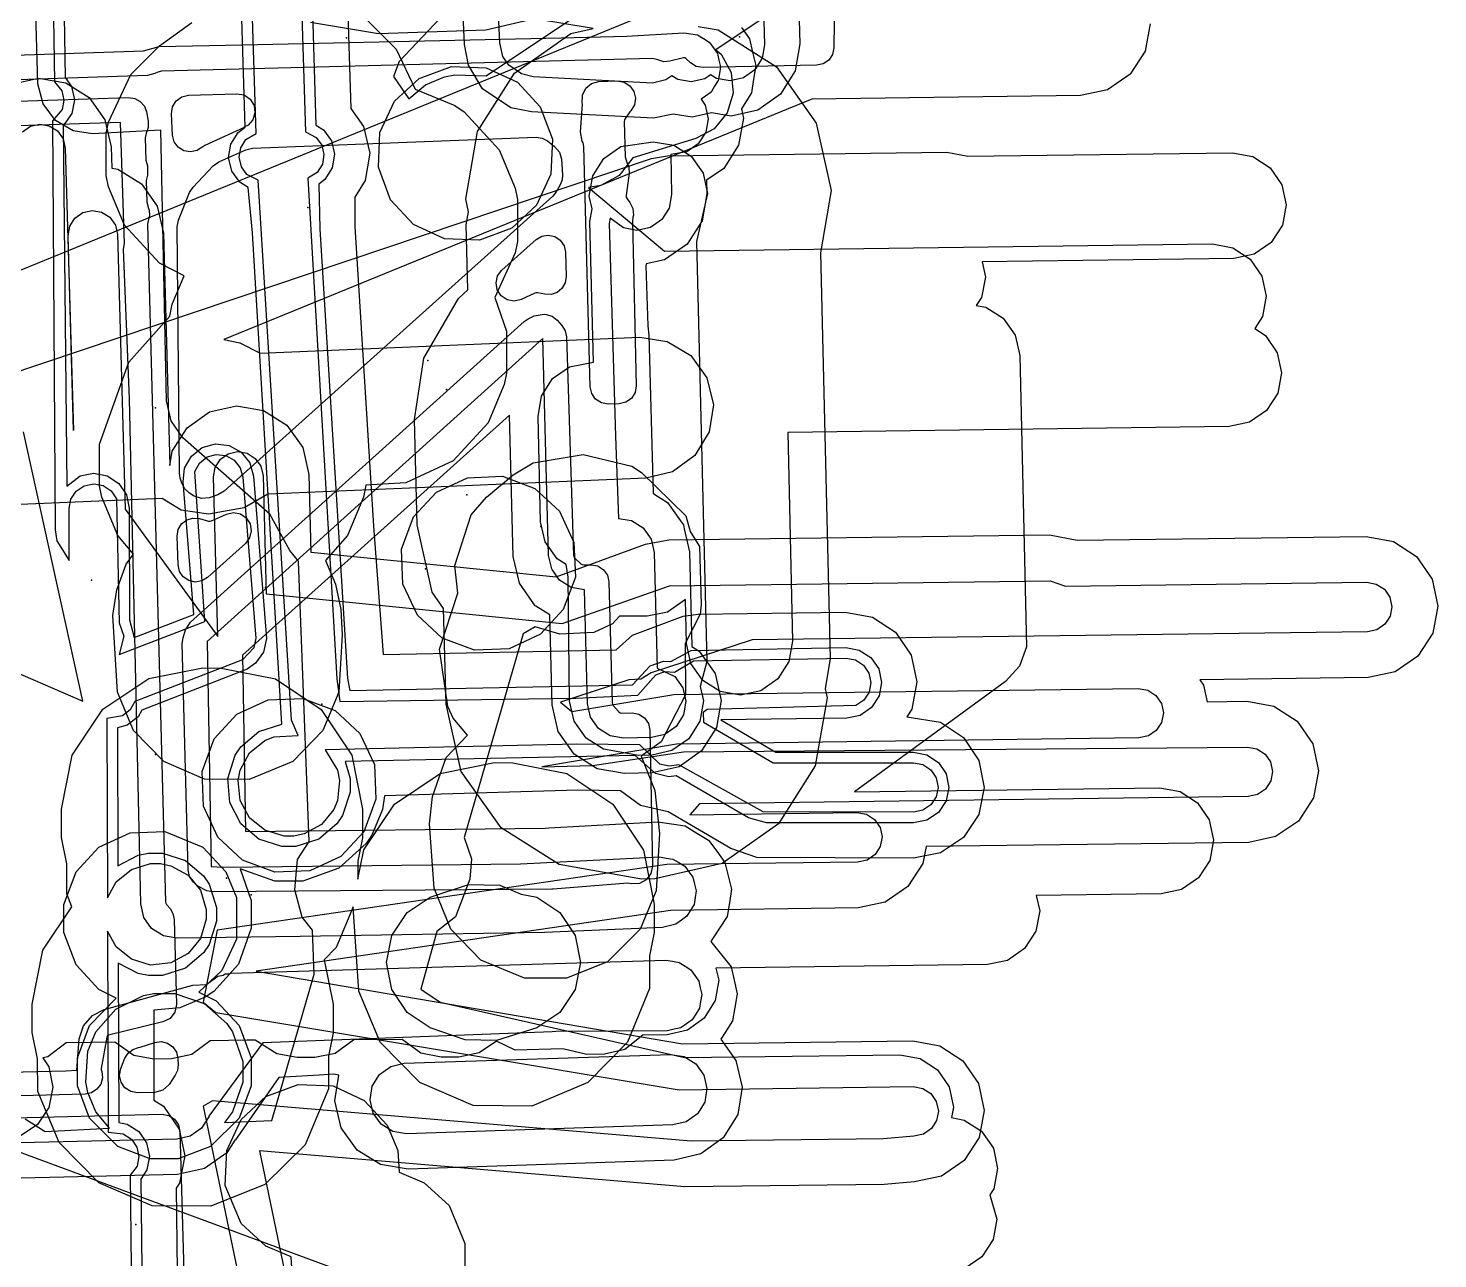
# Model space of a CAD drawing. Header units: metres. Extents: x 17722 to 17999, y 13535 to 15917.
# Drawn here: x 17832.74 to 17872.64, y 14743.12 to 14777.97 of the extents above; entities that cross this region are included whole.
import ezdxf

# ---------------------------------------------------------------- set-up
doc = ezdxf.new("R2010")
doc.units = ezdxf.units.M
for name, color, linetype in [('AI_GREENING_EXCLUSIONS', 1, 'Continuous'), ('AI_GREENING_LAWN', 82, 'Continuous'), ('AI_GREENING_REJECTED', 6, 'Continuous')]:
    doc.layers.add(name, color=color, linetype=linetype)

msp = doc.modelspace()

# ---------------------------------------------------------------- linework, layer by layer
at = {"layer": 'AI_GREENING_EXCLUSIONS'}
for points in [[(17826.314, 14812.167), (17827.659, 14769.142), (17853.756, 14779.812)], [(17849.191, 14783.334), (17843.245, 14777.033), (17843.081, 14776.607), (17843.514, 14775.972), (17843.986, 14776.366), (17844.528, 14776.593), (17844.82, 14776.652), (17845.7, 14776.624), (17852.421, 14781.114)], [(17833.382, 14783.074), (17833.488, 14776.458), (17833.689, 14776.204), (17833.747, 14775.937), (17833.698, 14775.668), (17833.428, 14775.355), (17833.501, 14763.764), (17833.554, 14763.458), (17833.904, 14762.897), (17833.897, 14764.37), (17833.949, 14764.638), (17834.1, 14764.866), (17834.327, 14765.019), (17834.594, 14765.073), (17834.862, 14765.021), (17835.09, 14764.87), (17835.243, 14764.644), (17835.311, 14761.136), (17835.445, 14760.756), (17835.315, 14760.234), (17837.743, 14761.176), (17837.455, 14765.423), (17837.588, 14765.661), (17837.802, 14765.831), (17838.065, 14765.906), (17838.336, 14765.874), (17838.574, 14765.741), (17838.744, 14765.527), (17838.819, 14765.264), (17839.183, 14760.696), (17839.123, 14760.429), (17838.802, 14760.089), (17835.762, 14758.906), (17835.627, 14758.671), (17835.41, 14758.504), (17834.966, 14758.421), (17834.982, 14753.348), (17835.233, 14753.802), (17835.661, 14754.151), (17836.205, 14754.316), (17836.483, 14754.316), (17836.774, 14754.257), (17837.266, 14753.991), (17837.615, 14753.563), (17837.78, 14753.019), (17837.78, 14752.741), (17837.615, 14752.197), (17837.266, 14751.769), (17836.774, 14751.503), (17836.205, 14751.444), (17835.661, 14751.609), (17835.233, 14751.958), (17834.985, 14752.405), (17835.004, 14746.712), (17835.432, 14746.664), (17835.66, 14746.515), (17835.815, 14746.289), (17835.871, 14746.022), (17835.821, 14745.753), (17835.627, 14745.494), (17835.716, 14737.678)], [(17833.684, 14782.961), (17833.787, 14776.58), (17833.964, 14776.323), (17834.047, 14775.942), (17833.977, 14775.558), (17833.73, 14775.205), (17833.837, 14765.002), (17834.211, 14765.296), (17834.593, 14765.373), (17834.976, 14765.299), (17835.301, 14765.084), (17835.519, 14764.76), (17835.597, 14764.378), (17835.611, 14761.22), (17835.737, 14760.72), (17837.426, 14761.375), (17837.124, 14765.128), (17837.169, 14765.515), (17837.359, 14765.856), (17837.665, 14766.098), (17838.041, 14766.205), (17838.428, 14766.159), (17838.769, 14765.969), (17839.011, 14765.663), (17839.118, 14765.288), (17839.482, 14760.689), (17839.398, 14760.308), (17839.174, 14759.989), (17838.938, 14759.822), (17835.961, 14758.661), (17835.853, 14758.473), (17835.544, 14758.235), (17835.266, 14758.161), (17835.279, 14754.256), (17835.854, 14754.551), (17836.146, 14754.61), (17836.542, 14754.61), (17837.195, 14754.4), (17837.703, 14753.969), (17837.864, 14753.731), (17838.074, 14753.078), (17838.074, 14752.682), (17837.864, 14752.029), (17837.703, 14751.791), (17837.195, 14751.36), (17836.542, 14751.15), (17836.146, 14751.15), (17835.854, 14751.209), (17835.288, 14751.498), (17835.303, 14746.987), (17835.543, 14746.942), (17835.87, 14746.729), (17836.091, 14746.407), (17836.171, 14746.025), (17836.099, 14745.642), (17835.928, 14745.379), (17836.015, 14737.8)], [(17840.755, 14779.388), (17840.885, 14775.232), (17841.096, 14775.1), (17841.323, 14774.783), (17841.411, 14774.403), (17841.347, 14774.018), (17841.141, 14773.687), (17840.963, 14773.56), (17840.991, 14772.293), (17841.775, 14759.563), (17841.846, 14759.214), (17849.846, 14759.38), (17850.35, 14759.921), (17850.719, 14760.05), (17850.935, 14760.037), (17851.506, 14760.352), (17855.883, 14760.433), (17856.266, 14760.362), (17856.594, 14760.15), (17856.815, 14759.828), (17856.896, 14759.447), (17856.825, 14759.063), (17856.612, 14758.736), (17856.291, 14758.515), (17855.909, 14758.434), (17852.342, 14758.386), (17853.905, 14757.474), (17857.798, 14757.474), (17858.181, 14757.398), (17858.505, 14757.181), (17858.722, 14756.857), (17858.798, 14756.474), (17858.722, 14756.091), (17858.505, 14755.767), (17858.181, 14755.55), (17857.798, 14755.474), (17853.634, 14755.474), (17853.13, 14755.61), (17851.085, 14756.805), (17850.871, 14756.772), (17850.492, 14756.866), (17849.919, 14757.381), (17841.713, 14757.211), (17841.85, 14756.731), (17841.85, 14756.335), (17841.64, 14755.682), (17841.479, 14755.444), (17840.971, 14755.013), (17840.318, 14754.803), (17839.922, 14754.803), (17839.269, 14755.013), (17838.761, 14755.444), (17838.449, 14756.043), (17838.39, 14756.731), (17838.6, 14757.384), (17838.761, 14757.622), (17839.269, 14758.053), (17839.918, 14758.262), (17839.094, 14772.176), (17838.965, 14773.463), (17838.728, 14773.612), (17838.501, 14773.929), (17838.413, 14774.309), (17838.477, 14774.694), (17838.683, 14775.025), (17838.886, 14775.17), (17838.656, 14782.533)], [(17840.44, 14779.863), (17840.591, 14775.038), (17840.891, 14774.882), (17841.05, 14774.66), (17841.111, 14774.393), (17841.067, 14774.124), (17840.922, 14773.892), (17840.652, 14773.723), (17841.475, 14759.545), (17841.564, 14758.908), (17848.243, 14758.997), (17849.998, 14759.083), (17850.502, 14759.663), (17850.76, 14759.753), (17851.031, 14759.737), (17851.574, 14760.06), (17855.887, 14760.133), (17856.155, 14760.084), (17856.384, 14759.935), (17856.539, 14759.71), (17856.596, 14759.443), (17856.546, 14759.174), (17856.397, 14758.945), (17856.172, 14758.79), (17851.961, 14758.681), (17851.846, 14758.599), (17851.859, 14758.322), (17853.824, 14757.174), (17857.798, 14757.174), (17858.066, 14757.121), (17858.293, 14756.969), (17858.445, 14756.742), (17858.498, 14756.474), (17858.445, 14756.206), (17858.293, 14755.979), (17858.066, 14755.827), (17857.798, 14755.774), (17853.54, 14755.78), (17851.153, 14757.113), (17850.885, 14757.072), (17850.62, 14757.137), (17850.049, 14757.684), (17848.27, 14757.697), (17841.148, 14757.538), (17841.497, 14756.963), (17841.556, 14756.672), (17841.497, 14756.103), (17841.391, 14755.85), (17841.042, 14755.422), (17840.55, 14755.156), (17840.259, 14755.097), (17839.981, 14755.097), (17839.437, 14755.262), (17839.009, 14755.611), (17838.743, 14756.103), (17838.684, 14756.672), (17838.743, 14756.963), (17839.009, 14757.455), (17839.437, 14757.804), (17839.69, 14757.91), (17840.381, 14757.944), (17840.194, 14758.377), (17839.253, 14773.671), (17838.933, 14773.83), (17838.774, 14774.052), (17838.713, 14774.319), (17838.757, 14774.588), (17838.902, 14774.82), (17839.192, 14774.994), (17838.95, 14782.727)], [(17832.652, 14747.093), (17833.22, 14746.734), (17835.046, 14746.823), (17834.657, 14747.29), (17834.431, 14747.831), (17834.372, 14748.123), (17834.431, 14749.009), (17834.657, 14749.55), (17835.223, 14750.194), (17836.003, 14750.581), (17836.295, 14750.64), (17836.889, 14750.64), (17837.722, 14750.355), (17838.366, 14749.789), (17838.527, 14749.55), (17838.812, 14748.717), (17838.812, 14748.123), (17838.527, 14747.29), (17838.296, 14746.981), (17839.637, 14747.046), (17840.837, 14751.188), (17840.79, 14752.428), (17840.493, 14752.802), (17840.285, 14753.576), (17840.367, 14754.431), (17840.695, 14754.945), (17840.396, 14762.878), (17840.143, 14763.184), (17839.578, 14764.213), (17837.12, 14766.373), (17836.783, 14766.851), (17836.655, 14767.422), (17836.497, 14775.083), (17834.559, 14774.98), (17834.015, 14775.065), (17833.512, 14775.364), (17833.161, 14775.833), (17833.017, 14776.4), (17832.878, 14781.095)], [(17853.528, 14779.559), (17853.583, 14777.507), (17853.517, 14777.123), (17853.309, 14776.793), (17852.99, 14776.567), (17852.61, 14776.481), (17852.225, 14776.547), (17852.055, 14776.654), (17851.891, 14776.538), (17851.51, 14776.452), (17851.126, 14776.518), (17850.955, 14776.625), (17850.791, 14776.509), (17850.411, 14776.422), (17847.036, 14776.6), (17846.703, 14776.683), (17846.344, 14776.927), (17846.179, 14777.176), (17846.086, 14777.555), (17845.933, 14781.023)], [(17854.528, 14779.586), (17854.582, 14777.534), (17854.451, 14776.765), (17854.035, 14776.105), (17853.398, 14775.654), (17852.636, 14775.481), (17852.084, 14775.576), (17851.537, 14775.452), (17851, 14775.544), (17850.437, 14775.423), (17846.987, 14775.601), (17846.403, 14775.719), (17845.603, 14776.256), (17845.202, 14776.926), (17845.087, 14777.51), (17844.948, 14780.651)], [(17864.498, 14778.093), (17864.356, 14777.326), (17863.931, 14776.671), (17863.288, 14776.229), (17862.524, 14776.067), (17854.919, 14775.966), (17838.276, 14769.161), (17838.732, 14769.062), (17839.304, 14768.774), (17850.055, 14769.226), (17850.826, 14769.106), (17851.493, 14768.701), (17851.953, 14768.071), (17852.138, 14767.312), (17852.018, 14766.541), (17851.612, 14765.875), (17850.982, 14765.414), (17850.224, 14765.23), (17839.526, 14764.779), (17838.858, 14764.388), (17837.842, 14764.208), (17837.071, 14764.328), (17836.536, 14764.653), (17827.801, 14764.286)], [(17842.342, 14778.189), (17843.152, 14777.379), (17843.695, 14776.243), (17844.819, 14775.781), (17845.083, 14775.604), (17846.07, 14774.53), (17846.524, 14773.447), (17846.589, 14773.124), (17846.589, 14771.937), (17846.524, 14771.614), (17845.949, 14770.351), (17846.28, 14769.393), (17846.28, 14768.206), (17846.215, 14767.883), (17845.761, 14766.8), (17844.774, 14765.726), (17843.427, 14765.095), (17842.298, 14765.03), (17842.233, 14764.69), (17841.779, 14763.606), (17841.155, 14762.896), (17841.436, 14762.232), (17841.591, 14761.513), (17841.63, 14760.796), (17841.536, 14759.17), (17841.083, 14758.086), (17840.228, 14757.209), (17838.996, 14756.694), (17837.727, 14756.711), (17836.576, 14757.209), (17835.721, 14758.086), (17835.268, 14759.17), (17835.136, 14761.341), (17835.253, 14762.068), (17835.514, 14762.792), (17835.72, 14763.078), (17835.278, 14763.606), (17834.825, 14764.69), (17834.76, 14765.012), (17834.76, 14765.012), (17834.76, 14766.199), (17835.586, 14768.521), (17836.751, 14769.816), (17836.816, 14770.163), (17837.151, 14770.965), (17836.455, 14771.324), (17835.467, 14772.398), (17835.013, 14773.481), (17834.948, 14773.804), (17834.948, 14774.991), (17835.013, 14775.314), (17835.644, 14776.66), (17836.455, 14777.471), (17837.373, 14778.134)], [(17841.787, 14778.372), (17841.871, 14775.704), (17842.235, 14775.194), (17842.411, 14774.434), (17842.283, 14773.664), (17841.987, 14773.191), (17841.989, 14772.354), (17842.512, 14763.868), (17842.785, 14760.234), (17849.38, 14760.371), (17849.844, 14760.784), (17851.279, 14761.326), (17851.706, 14761.378), (17855.87, 14761.433), (17856.637, 14761.291), (17857.291, 14760.866), (17857.733, 14760.223), (17857.896, 14759.46), (17857.754, 14758.693), (17857.612, 14758.474), (17858.564, 14758.322), (17859.213, 14757.888), (17859.646, 14757.239), (17859.798, 14756.474), (17859.646, 14755.709), (17859.213, 14755.06), (17858.564, 14754.626), (17857.798, 14754.474), (17853.364, 14754.492), (17852.626, 14754.747), (17850.859, 14755.778), (17850.068, 14755.961), (17849.509, 14756.373), (17848.297, 14756.397), (17842.83, 14756.234), (17842.772, 14755.845), (17842.469, 14755.123), (17842.309, 14754.885), (17841.53, 14754.184), (17840.516, 14753.823), (17839.724, 14753.823), (17838.744, 14754.17), (17839.054, 14753.276), (17839.054, 14752.484), (17838.693, 14751.47), (17837.992, 14750.691), (17837.754, 14750.531), (17837.032, 14750.228), (17836.293, 14750.17), (17836.301, 14747.619), (17836.569, 14747.444), (17837.01, 14746.8), (17837.171, 14746.037), (17837.027, 14745.27), (17836.931, 14745.122), (17837.011, 14738.08)], [(17851.702, 14778.024), (17852.272, 14777.925), (17853.92, 14776.881), (17855.043, 14775.286), (17855.471, 14773.382), (17855.163, 14771.61), (17855.445, 14760.127), (17855.295, 14759.266), (17855.353, 14759.01), (17855.019, 14757.088), (17853.975, 14755.44), (17852.38, 14754.316), (17850.477, 14753.889), (17850.1, 14753.88), (17847.774, 14754.292), (17846.124, 14755.333), (17844.999, 14756.927), (17844.568, 14758.829), (17844.498, 14761.545), (17844.174, 14762.005), (17843.746, 14763.909), (17843.673, 14766.895), (17843.94, 14768.633), (17844.918, 14770.32), (17845.186, 14770.561), (17845.141, 14772.41), (17845.204, 14772.773), (17845.124, 14773.128), (17845.457, 14775.051), (17846.501, 14776.699), (17848.096, 14777.822), (17848.73, 14777.964), (17847.075, 14778.243), (17845.697, 14777.921), (17842.652, 14777.817), (17840.727, 14778.132)], [(17853.718, 14778.372), (17852.204, 14777.361), (17852.36, 14777.234), (17852.636, 14776.718), (17852.694, 14776.135), (17852.525, 14775.575), (17852.154, 14775.122), (17851.638, 14774.846), (17849.851, 14774.303), (17849.464, 14773.799), (17848.948, 14773.522), (17848.599, 14773.467), (17850.754, 14771.658), (17866.265, 14771.863), (17866.84, 14771.756), (17867.331, 14771.438), (17867.663, 14770.955), (17867.785, 14770.383), (17867.678, 14769.807), (17867.457, 14769.467), (17867.764, 14769.267), (17868.096, 14768.785), (17868.218, 14768.212), (17868.111, 14767.637), (17867.792, 14767.146), (17867.31, 14766.814), (17866.738, 14766.692), (17854.242, 14766.527), (17854.372, 14760.617), (17854.27, 14760.041), (17853.956, 14759.547), (17853.476, 14759.212), (17852.905, 14759.085), (17852.328, 14759.187), (17851.835, 14759.501), (17851.499, 14759.98), (17851.372, 14760.552), (17851.345, 14761.797), (17850.835, 14761.437), (17850.261, 14761.323), (17849.477, 14761.323), (17849.283, 14761.11), (17848.753, 14760.861), (17847.792, 14760.817), (17847.089, 14761.018), (17846.751, 14760.828), (17845.08, 14755.055), (17845.291, 14754.456), (17845.241, 14753.873), (17844.832, 14752.812), (17844.308, 14752.391), (17843.855, 14750.759), (17844.401, 14750.392), (17851.322, 14748.822), (17857.413, 14748.903), (17857.989, 14748.796), (17858.48, 14748.477), (17858.811, 14747.995), (17858.933, 14747.423), (17858.877, 14747.122), (17859.238, 14747.055), (17859.729, 14746.736), (17860.06, 14746.254), (17860.182, 14745.682), (17860.075, 14745.106), (17859.962, 14744.932), (17860.159, 14744.25), (17860.053, 14743.674), (17859.734, 14743.184), (17859.252, 14742.852)], [(17852.93, 14777.992), (17853.158, 14777.675), (17853.158, 14777.675), (17853.158, 14777.675), (17853.247, 14777.295), (17853.336, 14776.916), (17853.336, 14776.916), (17853.336, 14776.916), (17853.274, 14776.53), (17853.211, 14776.145), (17853.211, 14776.145), (17853.211, 14776.145), (17853.005, 14775.814), (17852.93, 14775.692), (17852.987, 14775.43), (17852.848, 14774.662), (17852.427, 14774.005), (17851.945, 14773.671), (17851.953, 14773.284), (17851.815, 14772.516), (17851.393, 14771.859), (17850.753, 14771.414), (17850.231, 14771.3), (17850.221, 14771.244), (17850.275, 14769.543), (17850.31, 14769.283), (17850.427, 14764.804), (17850.427, 14764.804), (17850.479, 14764.771), (17850.836, 14764.546), (17850.836, 14764.546), (17850.836, 14764.546), (17851.202, 14764.028), (17851.286, 14763.909), (17851.286, 14763.909), (17851.286, 14763.909), (17851.312, 14763.795), (17851.458, 14763.148), (17851.528, 14760.466), (17851.733, 14760.336), (17852.183, 14759.698), (17852.354, 14758.936), (17852.22, 14758.168), (17851.803, 14757.508), (17851.165, 14757.059), (17850.403, 14756.888), (17849.618, 14756.869), (17848.85, 14757.002), (17848.191, 14757.419), (17847.742, 14758.056), (17847.57, 14758.816), (17847.504, 14761.361), (17847.11, 14761.609), (17847.094, 14761.619), (17847.094, 14761.619), (17847.094, 14761.619), (17846.644, 14762.257), (17846.644, 14762.257), (17846.644, 14762.257), (17846.472, 14763.018), (17846.472, 14763.018), (17846.472, 14763.018), (17846.368, 14767.013), (17838.808, 14760.218), (17838.891, 14755.229), (17847.373, 14755.323), (17847.477, 14755.325), (17850.563, 14755.504), (17850.563, 14755.504), (17850.563, 14755.504), (17850.948, 14755.444), (17851.334, 14755.385), (17851.334, 14755.385), (17851.334, 14755.385), (17851.667, 14755.182), (17852.001, 14754.979), (17852.001, 14754.979), (17852.001, 14754.979), (17852.231, 14754.665), (17852.462, 14754.35), (17852.462, 14754.35), (17852.462, 14754.35), (17852.554, 14753.971), (17852.647, 14753.592), (17852.647, 14753.592), (17852.647, 14753.592), (17852.587, 14753.206), (17852.527, 14752.82), (17852.527, 14752.82), (17852.527, 14752.82), (17852.109, 14752.182), (17852.063, 14752.11), (17852.638, 14751.391), (17852.638, 14751.391), (17852.638, 14751.391), (17852.723, 14751.011), (17852.808, 14750.63), (17852.808, 14750.63), (17852.808, 14750.63), (17852.741, 14750.245), (17852.673, 14749.861), (17852.673, 14749.861), (17852.673, 14749.861), (17852.464, 14749.532), (17852.344, 14749.342), (17852.775, 14748.741), (17852.953, 14747.982), (17852.826, 14747.212), (17852.415, 14746.549), (17851.78, 14746.094), (17851.021, 14745.916), (17843.496, 14745.666), (17842.712, 14745.792), (17842.049, 14746.204), (17841.595, 14746.838), (17841.417, 14747.598), (17841.537, 14748.33), (17841.388, 14748.354), (17840.976, 14748.33), (17839.837, 14748.256), (17838.605, 14746.497), (17838.593, 14746.486), (17838.367, 14746.13), (17837.728, 14745.682), (17836.967, 14745.512), (17821.66, 14745.157)], [(17830.105, 14777.135), (17836.004, 14777.332), (17836.443, 14777.459), (17838.804, 14777.502), (17847.829, 14777.7), (17849.687, 14777.749), (17851.303, 14777.846), (17851.303, 14777.846), (17851.303, 14777.846), (17851.496, 14777.814), (17851.688, 14777.783), (17851.688, 14777.783), (17851.688, 14777.783), (17851.854, 14777.68), (17852.02, 14777.578), (17852.02, 14777.578), (17852.02, 14777.578), (17852.134, 14777.419), (17852.248, 14777.261), (17852.248, 14777.261), (17852.248, 14777.261), (17852.292, 14777.071), (17852.337, 14776.881), (17852.337, 14776.881), (17852.337, 14776.881), (17852.306, 14776.688), (17852.274, 14776.496), (17852.274, 14776.496), (17852.274, 14776.496), (17852.171, 14776.33), (17852.069, 14776.164), (17852.069, 14776.164), (17852.069, 14776.164), (17851.91, 14776.05), (17851.787, 14775.961), (17851.904, 14775.793), (17851.987, 14775.412), (17851.918, 14775.028), (17851.707, 14774.7), (17851.386, 14774.477), (17850.932, 14774.393), (17850.953, 14773.266), (17850.884, 14772.882), (17850.673, 14772.553), (17850.353, 14772.33), (17849.972, 14772.247), (17849.588, 14772.316), (17849.214, 14772.592), (17849.189, 14772.444), (17849.363, 14766.42), (17849.445, 14764.093), (17849.818, 14764.029), (17849.818, 14764.029), (17849.818, 14764.029), (17849.818, 14764.029), (17850.148, 14763.821), (17850.148, 14763.821), (17850.148, 14763.821), (17850.162, 14763.8), (17850.373, 14763.502), (17850.373, 14763.502), (17850.373, 14763.502), (17850.437, 14763.216), (17850.459, 14763.122), (17850.544, 14759.85), (17851.044, 14759.612), (17851.269, 14759.293), (17851.354, 14758.912), (17851.287, 14758.527), (17851.079, 14758.198), (17850.76, 14757.973), (17850.379, 14757.888), (17849.594, 14757.868), (17849.21, 14757.935), (17848.88, 14758.143), (17848.655, 14758.462), (17848.569, 14758.842), (17848.485, 14762.072), (17848.113, 14762.136), (17848.113, 14762.136), (17848.113, 14762.136), (17848.113, 14762.136), (17847.783, 14762.345), (17847.783, 14762.345), (17847.783, 14762.345), (17847.571, 14762.644), (17847.558, 14762.663), (17847.558, 14762.663), (17847.558, 14762.663), (17847.472, 14763.044), (17847.472, 14763.044), (17847.304, 14769.188), (17837.802, 14760.604), (17837.924, 14754.233), (17838.262, 14754.22), (17846.677, 14754.313), (17850.606, 14754.505), (17850.606, 14754.505), (17850.606, 14754.505), (17850.606, 14754.505), (17850.798, 14754.475), (17850.991, 14754.445), (17850.991, 14754.445), (17850.991, 14754.445), (17851.158, 14754.344), (17851.325, 14754.243), (17851.325, 14754.243), (17851.325, 14754.243), (17851.44, 14754.085), (17851.555, 14753.928), (17851.555, 14753.928), (17851.555, 14753.928), (17851.601, 14753.738), (17851.648, 14753.549), (17851.648, 14753.549), (17851.648, 14753.549), (17851.618, 14753.356), (17851.588, 14753.163), (17851.588, 14753.163), (17851.588, 14753.163), (17851.487, 14752.996), (17851.385, 14752.83), (17851.385, 14752.83), (17851.385, 14752.83), (17851.228, 14752.714), (17851.07, 14752.599), (17851.07, 14752.599), (17851.07, 14752.599), (17850.881, 14752.553), (17850.691, 14752.507), (17850.691, 14752.507), (17850.691, 14752.507), (17847.352, 14752.364), (17840.435, 14752.256), (17836.946, 14752.201), (17836.571, 14752.267), (17836.234, 14752.483), (17836.016, 14752.794), (17835.93, 14753.175), (17835.921, 14753.607), (17835.919, 14753.617), (17835.606, 14767.48), (17835.437, 14771.718), (17835.464, 14771.876), (17835.349, 14775.302), (17831.294, 14775.167)], [(17832.272, 14776.385), (17833.033, 14776.558), (17833.802, 14776.427), (17834.463, 14776.011), (17834.914, 14775.375), (17835.087, 14774.614), (17835.104, 14774.013), (17835.282, 14773.983), (17835.943, 14773.568), (17836.394, 14772.931), (17836.568, 14772.17), (17836.749, 14765.587), (17836.82, 14766), (17837.236, 14766.66), (17837.874, 14767.111), (17838.635, 14767.283), (17839.404, 14767.151), (17840.064, 14766.735), (17840.514, 14766.098), (17840.687, 14765.337), (17840.745, 14763.137), (17847.685, 14762.437), (17850.218, 14763.361), (17850.877, 14763.482), (17861.652, 14763.624), (17862.43, 14763.475), (17870.615, 14763.583), (17871.382, 14763.441), (17872.036, 14763.016), (17872.478, 14762.373), (17872.641, 14761.61), (17872.499, 14760.842), (17872.074, 14760.188), (17871.431, 14759.746), (17870.667, 14759.583), (17865.902, 14759.52), (17866.009, 14759.365), (17866.108, 14758.902), (17867.235, 14758.917), (17868.002, 14758.775), (17868.657, 14758.35), (17869.099, 14757.707), (17869.261, 14756.944), (17869.119, 14756.177), (17868.694, 14755.522), (17868.051, 14755.08), (17867.288, 14754.918), (17858.155, 14754.797), (17858.067, 14754.321), (17857.642, 14753.666), (17856.999, 14753.224), (17856.236, 14753.062), (17850.918, 14752.991), (17839.19, 14751.275), (17851.262, 14749.214), (17857.777, 14749.3), (17858.544, 14749.158), (17859.198, 14748.733), (17859.641, 14748.09), (17859.803, 14747.327), (17859.661, 14746.559), (17859.236, 14745.905), (17858.593, 14745.463), (17857.829, 14745.3), (17856.973, 14745.225), (17851.327, 14745.16), (17839.285, 14746.184), (17841.212, 14736.909)], [(17832.58, 14775.04), (17832.802, 14775.198), (17833.069, 14775.258), (17833.338, 14775.213), (17833.569, 14775.067), (17833.727, 14774.844), (17833.788, 14774.578), (17834.021, 14766.585), (17833.869, 14772.096), (17833.914, 14772.365), (17834.06, 14772.596), (17834.283, 14772.754), (17834.549, 14772.815), (17834.818, 14772.769), (17835.049, 14772.623), (17835.207, 14772.4), (17835.268, 14772.134), (17835.483, 14764.354), (17838.107, 14760.752), (17837.988, 14765.266), (17838.034, 14765.535), (17838.18, 14765.766), (17838.403, 14765.923), (17838.669, 14765.984), (17838.938, 14765.938), (17839.169, 14765.792), (17839.327, 14765.569), (17839.387, 14765.302), (17839.475, 14761.958), (17847.851, 14761.113), (17850.894, 14762.182), (17861.669, 14762.324), (17862.098, 14762.17), (17870.632, 14762.283), (17870.9, 14762.233), (17871.129, 14762.085), (17871.284, 14761.859), (17871.341, 14761.592), (17871.291, 14761.324), (17871.142, 14761.095), (17870.917, 14760.94), (17870.65, 14760.883), (17853.231, 14760.653), (17850.37, 14759.721), (17850.081, 14759.535), (17849.739, 14759.516), (17847.804, 14758.886), (17848.127, 14758.62), (17851.018, 14759.101), (17864.162, 14759.275), (17864.431, 14759.225), (17864.66, 14759.077), (17864.815, 14758.851), (17864.872, 14758.584), (17864.822, 14758.316), (17864.673, 14758.087), (17864.448, 14757.932), (17864.181, 14757.875), (17851.091, 14757.702), (17847.281, 14757.057), (17848.718, 14757.092), (17851.293, 14757.483), (17867.252, 14757.617), (17867.521, 14757.568), (17867.75, 14757.419), (17867.904, 14757.194), (17867.961, 14756.927), (17867.911, 14756.658), (17867.763, 14756.429), (17867.538, 14756.274), (17867.271, 14756.217), (17851.739, 14756.012), (17851.472, 14755.699), (17856.2, 14755.761), (17856.468, 14755.712), (17856.697, 14755.563), (17856.852, 14755.338), (17856.909, 14755.071), (17856.859, 14754.802), (17856.711, 14754.573), (17856.486, 14754.418), (17856.218, 14754.361), (17850.815, 14754.29), (17838.092, 14752.428), (17837.692, 14750.391), (17838.049, 14750.098), (17851.163, 14747.912), (17857.794, 14748), (17858.062, 14747.95), (17858.291, 14747.802), (17858.446, 14747.577), (17858.503, 14747.309), (17858.453, 14747.041), (17858.305, 14746.812), (17858.079, 14746.657), (17857.812, 14746.6), (17856.955, 14746.525), (17851.506, 14746.453), (17837.957, 14747.601), (17837.696, 14747.443), (17840.164, 14735.567)], [(17829.921, 14767.399), (17850.38, 14774.282), (17850.838, 14774.36), (17858.745, 14774.464), (17859.333, 14774.35), (17866.83, 14774.449), (17867.406, 14774.342), (17867.897, 14774.024), (17868.228, 14773.541), (17868.35, 14772.969), (17868.243, 14772.393), (17867.925, 14771.903), (17867.442, 14771.571), (17866.87, 14771.449), (17859.743, 14771.355), (17859.835, 14770.925), (17859.728, 14770.35), (17859.577, 14770.117), (17859.845, 14770.071), (17860.341, 14769.758), (17860.678, 14769.281), (17860.808, 14768.71), (17861.001, 14760.457), (17860.8, 14759.907), (17860.404, 14759.476), (17856.131, 14756.35), (17864.775, 14756.464), (17865.35, 14756.357), (17865.841, 14756.039), (17866.172, 14755.556), (17866.294, 14754.984), (17866.188, 14754.408), (17865.869, 14753.917), (17865.387, 14753.586), (17864.814, 14753.464), (17861.276, 14753.417), (17861.371, 14752.975), (17861.264, 14752.399), (17860.945, 14751.908), (17860.463, 14751.577), (17859.891, 14751.455), (17852.209, 14751.353), (17852.286, 14751.013), (17852.188, 14750.436), (17851.876, 14749.941), (17851.399, 14749.602), (17850.828, 14749.472), (17850.141, 14749.454), (17849.625, 14749.053), (17849.054, 14748.924), (17848.554, 14748.91), (17847.878, 14749.071), (17846.522, 14749.036), (17845.995, 14749.289), (17845.505, 14748.954), (17844.931, 14748.838), (17844.431, 14748.836), (17843.857, 14748.949), (17843.328, 14749.333), (17841.954, 14749.328), (17841.428, 14748.94), (17840.854, 14748.824), (17840.354, 14748.822), (17839.78, 14748.934), (17839.168, 14749.318), (17838.926, 14749.317), (17837.895, 14749.301), (17837.373, 14748.908), (17836.801, 14748.785), (17836.301, 14748.777), (17835.726, 14748.883), (17835.193, 14749.261), (17833.819, 14749.24), (17833.297, 14748.846), (17833.155, 14748.816), (17833.326, 14748.56), (17833.44, 14747.986), (17833.326, 14747.412), (17833.001, 14746.926), (17832.514, 14746.601)], [(17832.025, 14759.894), (17834.287, 14758.919), (17832.609, 14766.543)], [(17822.153, 14748.17), (17833.807, 14748.447), (17834.116, 14748.471), (17834.184, 14749.353), (17834.307, 14749.723), (17834.563, 14750.017), (17834.887, 14750.184), (17837.397, 14750.871), (17837.79, 14750.897), (17837.791, 14750.899), (17837.799, 14750.903), (17838.109, 14751.126), (17838.259, 14751.161), (17838.318, 14751.194), (17838.415, 14751.197), (17838.489, 14751.214), (17850.785, 14751.583), (17850.785, 14751.583), (17850.785, 14751.583), (17850.977, 14751.549), (17851.169, 14751.516), (17851.169, 14751.516), (17851.169, 14751.516), (17851.334, 14751.411), (17851.499, 14751.306), (17851.499, 14751.306), (17851.499, 14751.306), (17851.611, 14751.147), (17851.723, 14750.987), (17851.723, 14750.987), (17851.723, 14750.987), (17851.765, 14750.797), (17851.808, 14750.606), (17851.808, 14750.606), (17851.808, 14750.606), (17851.774, 14750.414), (17851.741, 14750.222), (17851.741, 14750.222), (17851.741, 14750.222), (17851.636, 14750.057), (17851.532, 14749.893), (17851.532, 14749.893), (17851.532, 14749.893), (17851.372, 14749.78), (17851.212, 14749.668), (17851.212, 14749.668), (17851.212, 14749.668), (17851.022, 14749.626), (17850.832, 14749.583), (17850.832, 14749.583), (17850.832, 14749.583), (17850.831, 14749.583), (17847.677, 14749.558), (17847.575, 14749.555), (17839.379, 14749.242), (17837.856, 14747.166), (17837.853, 14747.15), (17837.644, 14746.821), (17837.324, 14746.596), (17836.944, 14746.511), (17821.637, 14746.157)], [(17840.219, 14742.568), (17840.18, 14743.183), (17839.467, 14743.481), (17838.768, 14744.128), (17838.32, 14745.204), (17838.359, 14746.19), (17838.768, 14747.072), (17838.768, 14747.072), (17839.467, 14747.719), (17840.384, 14748.06), (17841.37, 14748.021), (17842.252, 14747.612), (17842.899, 14746.913), (17843.201, 14746.19), (17843.24, 14745.575), (17843.953, 14745.277), (17844.652, 14744.63), (17845.1, 14743.554), (17845.1, 14742.762)], [(17831.583, 14746.486), (17851.933, 14738.966)]]:
    msp.add_lwpolyline(points, dxfattribs=at)
for points in [[(17847.236, 14775.744), (17847.577, 14774.827), (17847.538, 14773.841), (17847.129, 14772.959), (17846.43, 14772.312), (17845.513, 14771.971), (17844.527, 14772.01), (17843.645, 14772.419), (17842.998, 14773.118), (17842.657, 14774.035), (17842.696, 14775.021), (17843.105, 14775.903), (17843.804, 14776.55), (17844.721, 14776.891), (17845.707, 14776.852), (17846.589, 14776.443), (17847.236, 14775.744)], [(17847.172, 14766.981), (17847.272, 14767.558), (17847.585, 14768.052), (17848.064, 14768.389), (17848.737, 14768.52), (17848.64, 14772.496), (17848.703, 14772.859), (17848.623, 14773.214), (17848.723, 14773.791), (17849.036, 14774.285), (17849.514, 14774.622), (17850.435, 14774.759), (17851.012, 14774.659), (17851.507, 14774.346), (17851.844, 14773.867), (17851.972, 14773.296), (17851.654, 14771.929), (17851.946, 14760.041), (17851.762, 14759.332), (17851.854, 14758.924), (17851.754, 14758.348), (17851.441, 14757.853), (17850.962, 14757.516), (17850.391, 14757.388), (17850.014, 14757.379), (17849.029, 14757.559), (17848.534, 14757.872), (17848.196, 14758.35), (17848.067, 14758.92), (17848.026, 14762.431), (17847.967, 14762.783), (17847.711, 14762.945), (17847.374, 14763.424), (17847.245, 14763.995), (17847.172, 14766.981)], [(17844.382, 14760.391), (17844.904, 14761.976), (17844.812, 14762.756), (17845.275, 14764.194), (17845.714, 14764.696), (17846.467, 14765.326), (17847.037, 14765.665), (17848.452, 14765.904), (17849.826, 14765.571), (17850.104, 14765.389), (17851.357, 14764.169), (17851.478, 14763.723), (17851.74, 14763.296), (17851.794, 14761.655), (17851.762, 14761.384), (17851.335, 14760.554), (17851.342, 14759.094), (17850.659, 14757.769), (17850.094, 14757.355), (17850.478, 14756.387), (17850.611, 14755.17), (17850.517, 14753.544), (17850.064, 14752.46), (17849.142, 14751.538), (17847.977, 14751.068), (17846.789, 14751.068), (17845.557, 14751.583), (17844.702, 14752.46), (17844.232, 14753.625), (17844.104, 14755.444), (17844.184, 14756.219), (17844.573, 14757.317), (17845.176, 14757.952), (17844.765, 14758.435), (17844.618, 14758.761), (17844.382, 14760.391)], [(17847.78, 14764.296), (17848.189, 14763.414), (17848.228, 14762.428), (17847.887, 14761.511), (17847.24, 14760.812), (17846.358, 14760.403), (17845.372, 14760.364), (17844.455, 14760.705), (17843.756, 14761.352), (17843.347, 14762.234), (17843.308, 14763.22), (17843.649, 14764.137), (17844.296, 14764.836), (17845.178, 14765.245), (17846.164, 14765.284), (17847.081, 14764.943), (17847.78, 14764.296)], [(17833.833, 14753.465), (17833.833, 14754.308), (17833.684, 14755.058), (17833.684, 14755.86), (17833.988, 14757.391), (17834.856, 14758.688), (17836.153, 14759.556), (17837.684, 14759.86), (17838.206, 14759.855), (17839.737, 14759.551), (17841.034, 14758.683), (17841.902, 14757.386), (17842.206, 14755.855), (17842.206, 14755.049), (17842.075, 14754.39), (17842.075, 14753.873), (17842.24, 14754.706), (17843.108, 14756.003), (17844.405, 14756.871), (17845.936, 14757.175), (17846.458, 14757.17), (17847.989, 14756.866), (17849.286, 14755.998), (17850.154, 14754.701), (17850.458, 14753.17), (17850.458, 14752.364), (17850.327, 14751.705), (17850.327, 14750.78), (17849.707, 14749.258), (17848.584, 14748.114), (17846.998, 14747.451), (17845.337, 14747.467), (17843.828, 14748.114), (17842.705, 14749.258), (17842.101, 14750.703), (17841.936, 14753.093), (17841.455, 14751.943), (17841.122, 14751.589), (17841.372, 14750.332), (17841.372, 14749.526), (17841.241, 14748.867), (17841.241, 14747.942), (17840.578, 14746.356), (17839.434, 14745.233), (17837.912, 14744.613), (17836.251, 14744.629), (17834.742, 14745.276), (17833.619, 14746.42), (17833.015, 14747.865), (17832.999, 14748.785), (17832.85, 14749.535), (17832.85, 14750.337), (17833.154, 14751.868), (17833.972, 14753.092), (17833.833, 14753.465)], [(17841.433, 14758.652), (17842.132, 14758.005), (17842.541, 14757.123), (17842.58, 14756.137), (17842.239, 14755.22), (17841.592, 14754.521), (17840.71, 14754.112), (17839.724, 14754.073), (17838.807, 14754.414), (17838.108, 14755.061), (17837.699, 14755.943), (17837.66, 14756.929), (17838.001, 14757.846), (17838.648, 14758.545), (17839.53, 14758.954), (17840.516, 14758.993), (17841.433, 14758.652)], [(17833.753, 14753.162), (17834.094, 14754.079), (17834.741, 14754.778), (17835.623, 14755.187), (17836.609, 14755.226), (17837.685, 14754.778), (17838.332, 14754.079), (17838.634, 14753.356), (17838.634, 14752.176), (17838.225, 14751.294), (17837.572, 14750.678), (17838.064, 14750.432), (17838.711, 14749.733), (17839.052, 14748.816), (17839.052, 14748.024), (17838.711, 14747.107), (17837.905, 14746.301), (17836.988, 14745.96), (17836.196, 14745.96), (17835.279, 14746.301), (17834.473, 14747.107), (17834.132, 14748.024), (17834.132, 14748.816), (17834.473, 14749.733), (17835.233, 14750.508), (17834.741, 14750.754), (17834.094, 14751.453), (17833.753, 14752.37), (17833.753, 14753.162)], [(17848.374, 14751.517), (17848.222, 14750.752), (17847.788, 14750.103), (17847.139, 14749.669), (17845.996, 14749.303), (17845.107, 14749.322), (17844.118, 14749.669), (17843.469, 14750.103), (17843.035, 14750.752), (17842.883, 14751.517), (17843.035, 14752.282), (17843.469, 14752.931), (17844.118, 14753.365), (17845.204, 14753.723), (17846.093, 14753.704), (17846.69, 14753.454), (17847.139, 14753.365), (17847.788, 14752.931), (17848.222, 14752.282), (17848.374, 14751.517)], [(17850.987, 14746.916), (17843.449, 14746.665), (17843.064, 14746.728), (17842.733, 14746.934), (17842.505, 14747.251), (17842.416, 14747.631), (17842.48, 14748.016), (17842.686, 14748.347), (17843.003, 14748.575), (17843.383, 14748.664), (17850.921, 14748.914), (17851.306, 14748.851), (17851.637, 14748.645), (17851.865, 14748.328), (17851.953, 14747.948), (17851.89, 14747.563), (17851.684, 14747.232), (17851.367, 14747.004), (17850.987, 14746.916)]]:
    msp.add_lwpolyline(points, close=True, dxfattribs=at)
at = {"layer": 'AI_GREENING_LAWN'}
for points in [[(17855.598, 14781.763), (17855.544, 14777.419), (17855.506, 14777.232), (17855.399, 14777.073), (17855.242, 14776.966), (17855.055, 14776.925), (17851.843, 14776.857), (17851.652, 14776.891), (17851.488, 14776.994), (17851.358, 14777.117), (17851.325, 14777.139), (17851.287, 14777.136), (17850.902, 14777.039), (17850.728, 14777.026), (17850.561, 14777.074), (17850.527, 14777.091), (17850.413, 14777.115), (17836.517, 14776.761), (17836.41, 14776.733), (17836.329, 14776.691), (17836.116, 14776.636), (17815.796, 14775.955)], [(17831.005, 14775.857), (17835.582, 14776.011), (17835.757, 14775.985), (17835.912, 14775.9), (17836.028, 14775.767), (17836.09, 14775.601), (17836.139, 14775.337), (17836.14, 14775.164), (17836.083, 14775.001), (17836.079, 14774.994), (17836.047, 14774.867), (17836.066, 14774.234), (17836.113, 14774.081), (17836.121, 14773.813), (17836.082, 14773.657), (17836.099, 14773.048), (17836.148, 14772.872), (17836.146, 14772.872), (17836.165, 14772.82), (17836.17, 14772.656), (17836.153, 14772.602), (17836.156, 14772.602), (17836.117, 14772.425), (17836.629, 14753.235), (17836.637, 14753.196), (17836.656, 14753.161), (17836.755, 14753.041), (17836.837, 14752.899), (17836.868, 14752.738), (17836.936, 14750.331), (17836.892, 14750.111), (17836.755, 14749.932), (17836.555, 14749.831), (17835.017, 14749.456), (17834.977, 14749.438), (17834.962, 14749.397), (17834.808, 14748.511), (17834.807, 14748.474), (17834.82, 14748.432), (17834.839, 14748.251), (17834.792, 14748.074), (17834.685, 14747.927), (17834.532, 14747.827), (17834.353, 14747.789), (17822.277, 14747.472)], [(17821.633, 14746.857), (17836.525, 14747.218), (17836.717, 14747.184), (17836.882, 14747.08), (17836.994, 14746.922), (17837.037, 14746.732), (17837.26, 14738.786)]]:
    msp.add_lwpolyline(points, dxfattribs=at)
for points in [[(17849.93, 14775.996), (17849.898, 14775.803), (17849.794, 14775.637), (17849.768, 14775.61), (17849.633, 14775.4), (17849.619, 14775.367), (17849.614, 14775.332), (17849.634, 14774.33), (17849.672, 14774.205), (17849.677, 14774.196), (17849.742, 14774.037), (17849.749, 14773.866), (17849.666, 14773.232), (17849.669, 14773.185), (17849.69, 14773.144), (17849.772, 14773.037), (17849.857, 14772.869), (17849.874, 14772.683), (17849.857, 14772.624), (17849.841, 14772.513), (17849.954, 14767.849), (17849.921, 14767.657), (17849.816, 14767.492), (17849.657, 14767.38), (17849.466, 14767.337), (17849.16, 14767.33), (17848.968, 14767.363), (17848.803, 14767.467), (17848.691, 14767.626), (17848.648, 14767.816), (17848.471, 14774.622), (17848.446, 14774.725), (17848.42, 14774.777), (17848.37, 14775.037), (17848.432, 14775.826), (17848.425, 14775.859), (17848.427, 14776.076), (17848.52, 14776.272), (17848.687, 14776.409), (17848.897, 14776.463), (17849.414, 14776.481), (17849.607, 14776.449), (17849.773, 14776.345), (17849.887, 14776.186), (17849.93, 14775.996)], [(17839.159, 14775.582), (17839.101, 14775.382), (17838.965, 14775.224), (17838.846, 14775.167), (17838.849, 14775.161), (17837.738, 14774.655), (17837.624, 14774.574), (17837.621, 14774.579), (17837.525, 14774.512), (17837.336, 14774.469), (17837.146, 14774.502), (17836.982, 14774.603), (17836.869, 14774.76), (17836.823, 14774.947), (17836.796, 14775.552), (17836.826, 14775.746), (17836.929, 14775.914), (17837.088, 14776.029), (17837.279, 14776.074), (17838.644, 14776.12), (17838.849, 14776.083), (17839.022, 14775.966), (17839.132, 14775.789), (17839.159, 14775.582)], [(17847.855, 14773.676), (17847.801, 14773.538), (17847.687, 14773.341), (17847.588, 14773.219), (17838.287, 14764.859), (17838.108, 14764.755), (17837.859, 14764.674), (17837.645, 14764.653), (17837.442, 14764.724), (17837.305, 14764.808), (17837.172, 14764.929), (17837.089, 14765.089), (17837.045, 14765.235), (17837.023, 14765.376), (17836.961, 14772.347), (17836.996, 14772.535), (17837.306, 14773.317), (17837.409, 14773.477), (17837.978, 14774.076), (17838.133, 14774.186), (17838.898, 14774.534), (17839.086, 14774.579), (17847.115, 14774.886), (17847.286, 14774.863), (17847.439, 14774.783), (17847.642, 14774.626), (17847.777, 14774.467), (17847.835, 14774.266), (17847.866, 14773.823), (17847.855, 14773.676)], [(17847.276, 14772.084), (17847.462, 14772.115), (17847.646, 14772.074), (17847.802, 14771.968), (17847.908, 14771.812), (17847.949, 14771.628), (17847.966, 14770.94), (17847.939, 14770.762), (17847.85, 14770.606), (17847.712, 14770.491), (17847.543, 14770.433), (17847.363, 14770.438), (17847.154, 14770.482), (17847.115, 14770.484), (17847.078, 14770.473), (17846.695, 14770.294), (17846.498, 14770.248), (17846.299, 14770.282), (17846.131, 14770.393), (17846.019, 14770.561), (17845.983, 14770.76), (17846.029, 14770.957), (17846.149, 14771.119), (17847.115, 14771.987), (17847.276, 14772.084)], [(17849.822, 14753.745), (17849.717, 14753.764), (17847.597, 14753.589), (17847.559, 14753.588), (17837.996, 14753.517), (17837.902, 14753.526), (17837.795, 14753.545), (17837.538, 14753.678), (17837.42, 14753.793), (17837.31, 14753.951), (17837.268, 14754.139), (17837.103, 14760.549), (17837.125, 14760.707), (17837.193, 14760.932), (17837.337, 14761.158), (17846.775, 14769.665), (17846.89, 14769.742), (17847.065, 14769.828), (17847.346, 14769.875), (17847.403, 14769.868), (17847.572, 14769.816), (17847.712, 14769.709), (17847.85, 14769.557), (17847.944, 14769.408), (17847.98, 14769.236), (17848.177, 14763.052), (17848.188, 14763.008), (17848.214, 14762.97), (17848.385, 14762.808), (17848.424, 14762.783), (17848.469, 14762.775), (17848.671, 14762.779), (17848.862, 14762.745), (17849.026, 14762.64), (17849.137, 14762.481), (17849.18, 14762.292), (17849.27, 14758.874), (17849.278, 14758.834), (17849.3, 14758.798), (17849.454, 14758.62), (17849.494, 14758.59), (17849.544, 14758.58), (17849.836, 14758.582), (17850.027, 14758.546), (17850.189, 14758.441), (17850.299, 14758.281), (17850.34, 14758.091), (17850.409, 14754.247), (17850.365, 14754.033), (17850.234, 14753.858), (17850.041, 14753.756), (17849.822, 14753.745)], [(17837.653, 14762.321), (17837.467, 14762.29), (17837.283, 14762.33), (17837.127, 14762.436), (17837.021, 14762.593), (17836.981, 14762.777), (17836.96, 14763.592), (17836.989, 14763.775), (17837.083, 14763.934), (17837.228, 14764.048), (17837.405, 14764.102), (17837.589, 14764.088), (17837.848, 14764.018), (17837.889, 14764.014), (17837.928, 14764.024), (17838.352, 14764.212), (17838.548, 14764.255), (17838.745, 14764.217), (17838.911, 14764.105), (17839.02, 14763.937), (17839.054, 14763.74), (17839.008, 14763.544), (17838.889, 14763.383), (17837.815, 14762.418), (17837.653, 14762.321)], [(17835.861, 14749.112), (17835.913, 14749.121), (17836.325, 14749.255), (17836.508, 14749.279), (17836.687, 14749.234), (17836.838, 14749.128), (17836.94, 14748.974), (17836.979, 14748.793), (17836.984, 14748.614), (17836.965, 14748.462), (17836.902, 14748.324), (17836.726, 14748.058), (17836.549, 14747.896), (17836.318, 14747.834), (17835.836, 14747.826), (17835.643, 14747.861), (17835.479, 14747.967), (17835.368, 14748.128), (17835.327, 14748.319), (17835.363, 14748.512), (17835.48, 14748.805), (17835.569, 14748.949), (17835.701, 14749.056), (17835.861, 14749.112)]]:
    msp.add_lwpolyline(points, close=True, dxfattribs=at)
at = {"layer": 'AI_GREENING_REJECTED'}
for p in [(17841.75, 14777.7), (17852.87, 14777.73), (17840.66, 14772.9), (17844.05, 14768.56), (17844.58, 14767.74), (17836.34, 14767.22), (17845.16, 14764.76), (17847.25, 14763.86), (17843.99, 14762.66), (17834.53, 14762.34), (17839.46, 14762.14), (17841.05, 14758.83), (17836.34, 14757.41), (17838.35, 14753.9), (17839.05, 14753.43), (17835.79, 14744.1)]:
    msp.add_point(p, dxfattribs=at)

doc.saveas('drawing.dxf')
